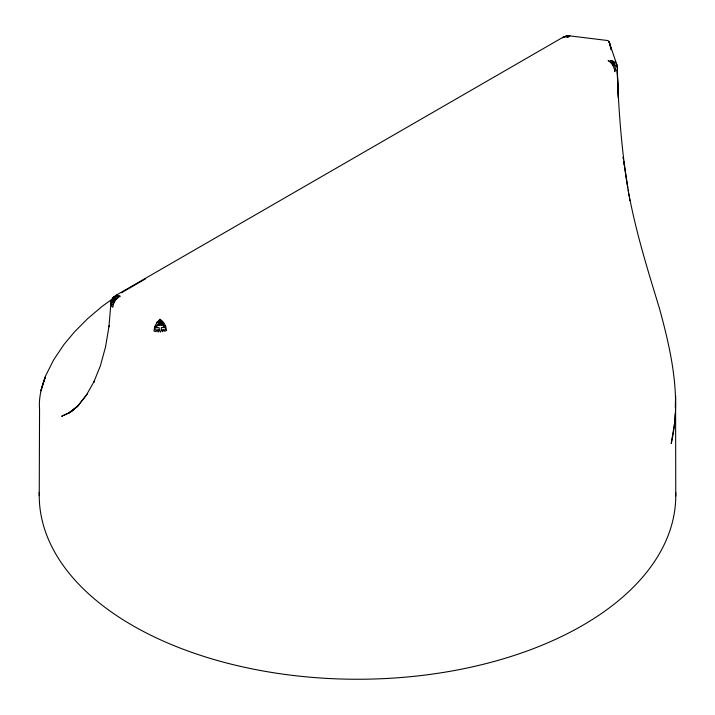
<?xml version="1.0" encoding="UTF-8"?>
<svg xmlns="http://www.w3.org/2000/svg" width="715" height="715" viewBox="0 0 715 715"><rect width="100%" height="100%" fill="white"/><g stroke="black" fill="none" stroke-linecap="round" stroke-linejoin="round"><path stroke-width="1.07" d="M39.236 495.638L39.557 409.06C38.556 397.504 41.729 386.243 45.76 375.545L53.67 359.815L64.073 344.371L74.467 331.93L87.498 318.792L102.2 306.306L114.355 297.574M675.175 414.083L675.032 420.518L671.215 443.497C681.806 398.425 671.331 351.968 659.436 308.326C645.189 261.744 630.585 215.072 624.615 166.532C620.477 134.313 618.278 101.888 617.17 69.435L618.386 97.955L617.197 65.86L617.242 66.844A9.358 7.418 -23.1 0 0 614.578 61.812L614.149 64.261L612.755 65.288L612.326 62.714L612.827 61.678L610.503 60.417L612.692 60.864L614.703 63.108L612.827 61.678L615.579 66.057L616.142 64.868L617.51 68.139M675.318 407.639L675.577 395.824L675.764 495.906M108.939 326.791L111.111 300.926L113.497 297.476L112.586 298.128L111.048 302.052L111.603 299.987L111.978 300.809L113.399 299.746L114.355 296.591L115.41 295.67L563.599 36.912L567.907 35.75L569.784 35.956L566.11 36.027L563.152 37.645M109.1 325.647L105.57 346.811L100.359 365.883L93.629 382.543L94.192 381.318L86.336 395.198L77.801 406.013L78.713 404.913L70.061 412.376L61.803 416.202L70.061 412.376L77.417 406.522L68.434 413.118L73.261 410.33M110.664 303.401L111.996 300.407L113.086 303.544L112.067 305.117L111.031 302.15L110.843 304.778L111.361 303.571L111.567 306.1L112.809 307.28L113.774 302.999L117.626 296.922L117.698 295.939L116.768 295.286L115.41 295.67M77.801 406.013L87.194 394.099M121.416 292.793L145.583 278.814M565.065 36.894L567.138 36.572M569.784 35.956L566.11 36.027L568.202 37.421A9.358 5.407 60 0 0 562.544 37.832M569.319 35.822L608.072 40.576L609.493 42.65L611.254 49.755L608.93 41.434L616.929 64.904M609.493 42.65L609.689 44.178M623.194 157.407L623.525 159.57M623.855 161.733L627.841 187.768M628.163 189.824L628.503 192.067M628.834 194.149L629.164 196.357M629.495 198.475L629.826 200.656M623.176 157.327L623.48 159.32M623.784 161.313L624.526 166.291M675.729 492.581A318.264 183.746 0 0 1 357.268 679.25A318.264 183.746 0 0 1 39.28 492.313M159.105 322.939L159.096 325.227L156.969 325.28L154.78 326.666L153.975 331.045L155.915 331.697L157.202 330.035L159.257 329.99L160.392 332.109L161.349 329.937L161.358 327.577L165.433 327.461L165.21 329.821L161.349 329.937L162.662 331.849L163.378 329.874L164.763 331.277L166.577 330.446L165.621 326.183A9.358 5.407 60 0 0 159.963 319.248L156.969 322.349L154.78 326.666L156.987 327.685L159.15 327.631L159.257 329.99L158.095 332.064L157.202 330.035L155.307 330.08L154.994 327.738L156.987 327.685L156.969 325.28L160.866 320.856L159.963 319.248L159.105 322.939L163.038 322.831L163.494 327.515L165.621 326.183L163.378 325.111L159.096 325.227L161.107 322.885L161.277 325.173L163.038 322.831L160.866 320.856L159.168 320.901L156.969 322.349L159.105 322.939M113.819 300.372L113.774 302.999L112.335 301.909L115.714 299.058L113.479 298.888L114.069 296.645L112.586 298.128L114.069 296.645L120.013 296.18L116.411 298.933L115.401 297.699L115.481 296.537L116.768 295.286L120.013 296.18L117.626 296.922L115.481 296.537L113.569 297.628L115.401 297.699L113.479 298.888L113.819 300.372M43.392 382.891L40.889 390.819L45.304 376.894L43.392 382.891M615.579 69.257L614.766 71.688A9.358 5.407 60 0 0 608.152 60.489L614.149 64.261L615.579 69.257"/></g></svg>
